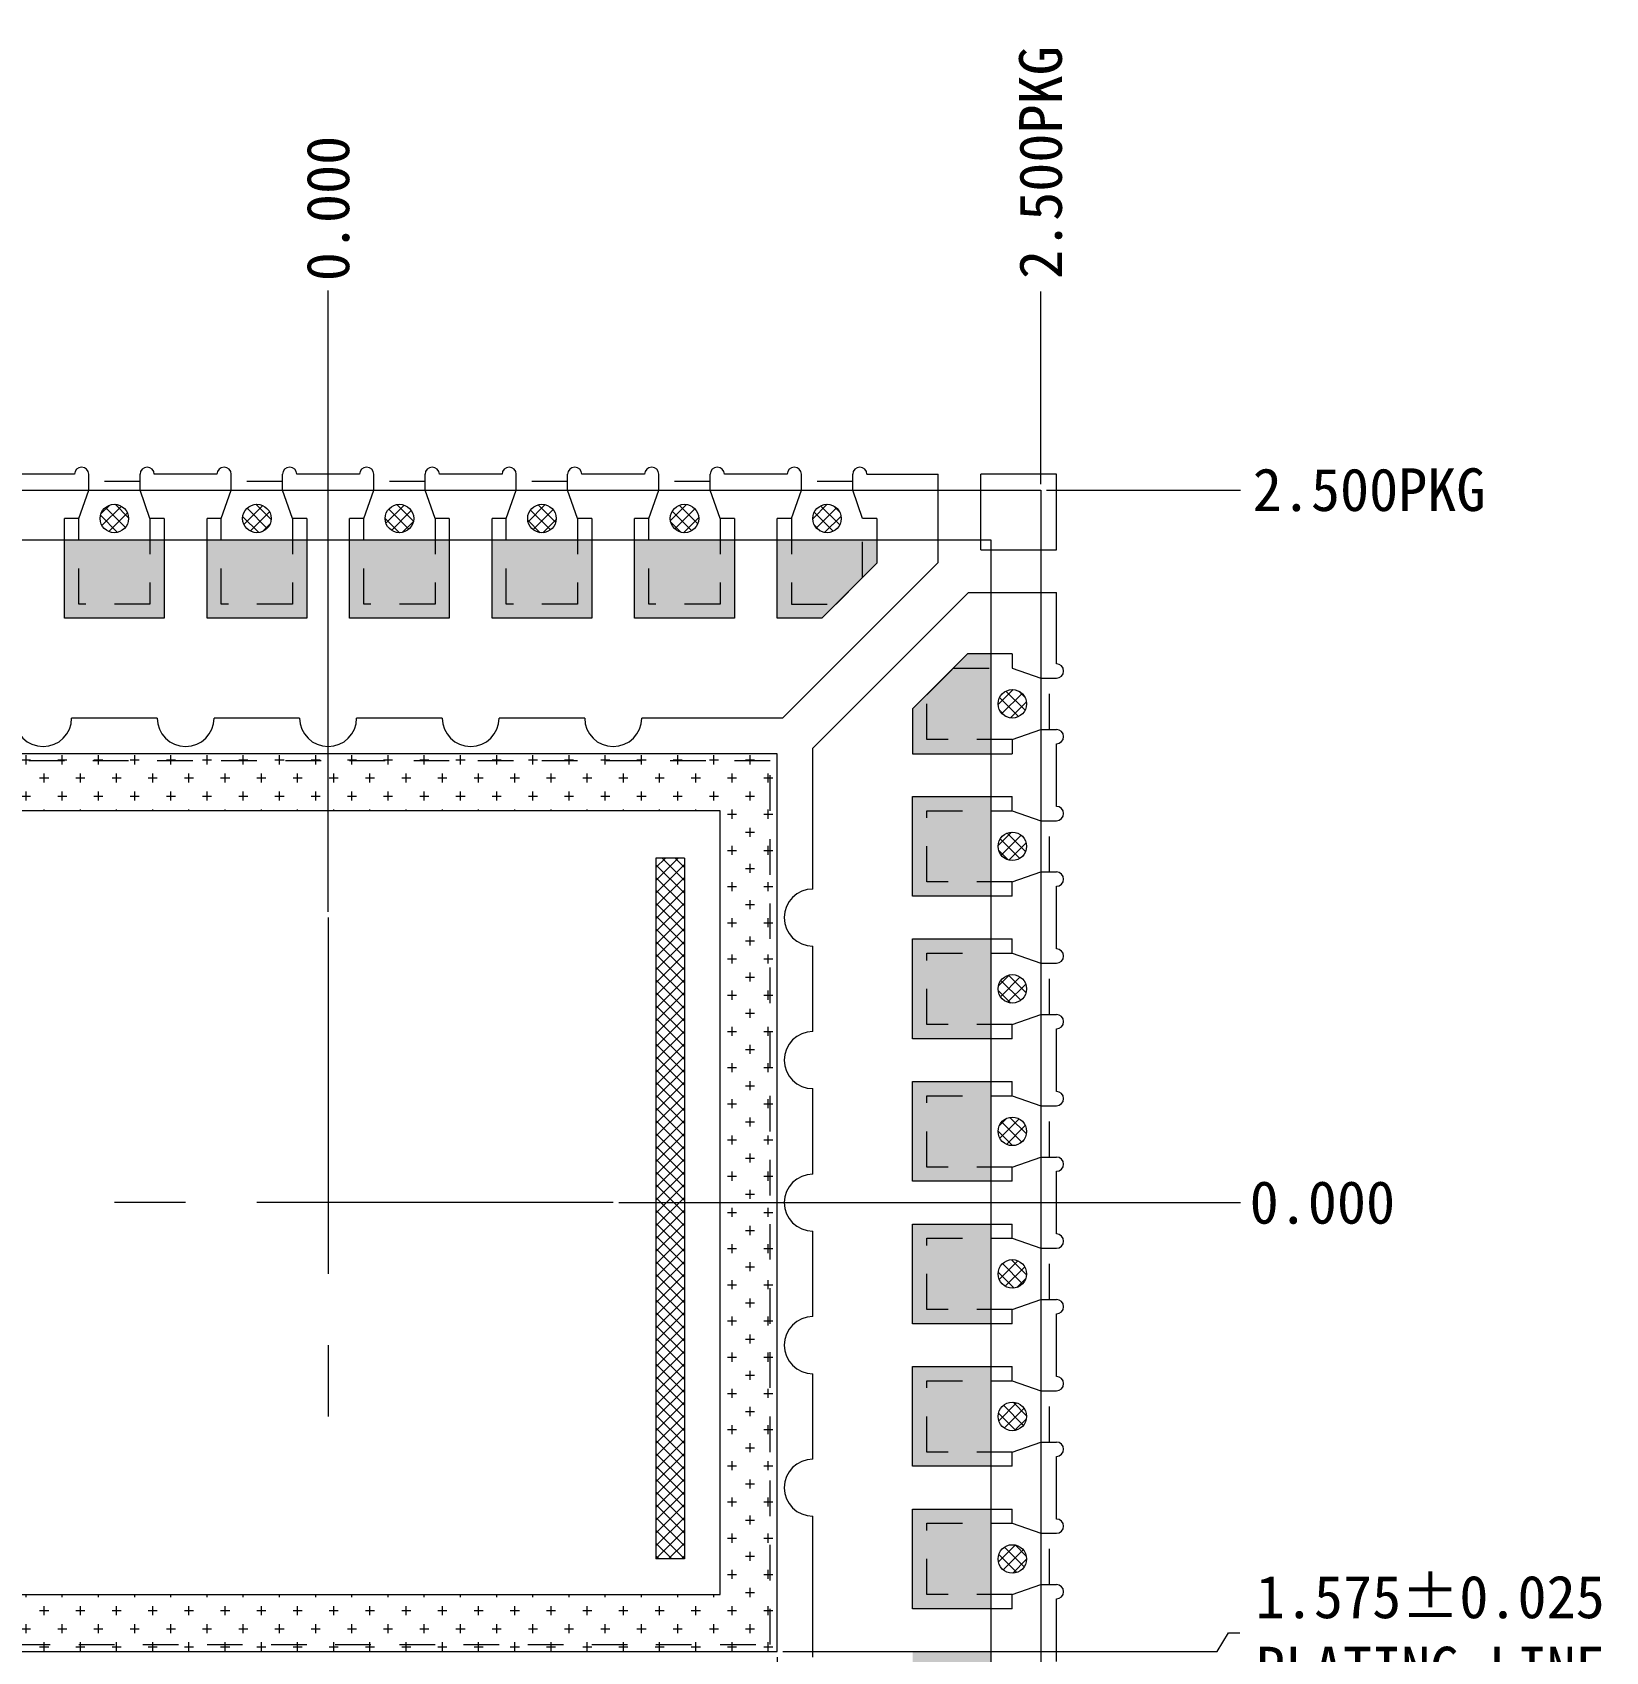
# Model space of a CAD drawing. Header units: millimetres. Extents: x 5056.1 to 5065, y 1760.1 to 1773.5.
# Drawn here: x 5059.45 to 5064.97, y 1767.86 to 1773.54 of the extents above; entities that cross this region are included whole.
import ezdxf

# ---------------------------------------------------------------- set-up
doc = ezdxf.new("R2010")
doc.units = ezdxf.units.MM
doc.linetypes.add('CENTER', pattern=[2, 1.25, -0.25, 0.25, -0.25])
doc.linetypes.add('HIDDEN', pattern=[0.375, 0.25, -0.125])
for name, color, linetype in [('1D', 4, 'Continuous'), ('EACH', 4, 'Continuous'), ('PKG', 2, 'Continuous'), ('PLATING', 3, 'Continuous'), ('中心线', 1, 'CENTER'), ('老框架', 7, 'Continuous')]:
    doc.layers.add(name, color=color, linetype=linetype)
doc.layers.add('标注线', color=3, linetype='Continuous', lineweight=18)
doc.styles.get("Standard").update_dxf_attribs({"font": 'SimSun.ttf'})
doc.dimstyles.new('ISO-25', dxfattribs={"dimtxt": 0.1, "dimasz": 0.08, "dimexe": 0.015, "dimexo": 0.015, "dimgap": 0.02, "dimtad": 0, "dimzin": 1, "dimdsep": 46, "dimtxsty": 'Standard', "dimcen": 0.1, "dimadec": 0, "dimazin": 0, "dimtfac": 1, "dimtmove": 0, "dimatfit": 3, "dimfxl": 1, "dimarcsym": 0})

# ---------------------------------------------------------------- blocks, each defined once
blk = doc.blocks.new('*D0')
at = {"layer": 'Defpoints', "color": 0, "transparency": 16777216}
for p in [(5060.4887, 1769.4387), (5061.4887, 1769.4387), (5063.6887, 1769.4387)]:
    blk.add_point(p, dxfattribs=at)
at = {"layer": '标注线', "color": 0, "lineweight": 5, "transparency": 16777216}
blk.add_line((5061.5087, 1769.4387), (5063.6887, 1769.4387), dxfattribs=at)
at = {"layer": '标注线', "color": 0, "lineweight": 5, "transparency": 16777216, "insert": (5063.9763, 1769.4387), "char_height": 0.15, "attachment_point": 5}
blk.add_mtext('0.000', dxfattribs=at)
blk = doc.blocks.new('*D1')
at = {"layer": 'Defpoints', "color": 0, "transparency": 16777216}
for p in [(5060.4887, 1772.6387), (5060.4887, 1770.4387), (5060.4887, 1769.4387)]:
    blk.add_point(p, dxfattribs=at)
at = {"layer": '标注线', "color": 0, "lineweight": 5, "transparency": 16777216}
blk.add_line((5060.4887, 1770.4587), (5060.4887, 1772.6387), dxfattribs=at)
at = {"layer": '标注线', "color": 0, "lineweight": 5, "transparency": 16777216, "insert": (5060.4887, 1772.9263), "char_height": 0.15, "attachment_point": 5, "rotation": 90}
blk.add_mtext('0.000', dxfattribs=at)
blk = doc.blocks.new('*D2')
at = {"layer": 'Defpoints', "color": 0, "transparency": 16777216}
for p in [(5062.9887, 1771.9387), (5063.6887, 1771.9387), (5060.4887, 1769.4387)]:
    blk.add_point(p, dxfattribs=at)
at = {"layer": '标注线', "color": 0, "lineweight": 5, "transparency": 16777216}
blk.add_line((5063.0087, 1771.9387), (5063.6887, 1771.9387), dxfattribs=at)
at = {"layer": '标注线', "color": 0, "lineweight": 5, "transparency": 16777216, "insert": (5064.1402, 1771.9387), "char_height": 0.15, "attachment_point": 5}
blk.add_mtext('2.500PKG', dxfattribs=at)
blk = doc.blocks.new('*D3')
at = {"layer": 'Defpoints', "color": 0, "transparency": 16777216}
for p in [(5062.9887, 1772.6356), (5062.9887, 1771.9387), (5060.4887, 1769.4387)]:
    blk.add_point(p, dxfattribs=at)
at = {"layer": '标注线', "color": 0, "lineweight": 5, "transparency": 16777216}
blk.add_line((5062.9887, 1771.9587), (5062.9887, 1772.6356), dxfattribs=at)
at = {"layer": '标注线', "color": 0, "lineweight": 5, "transparency": 16777216, "insert": (5062.9887, 1773.0871), "char_height": 0.15, "attachment_point": 5, "rotation": 90}
blk.add_mtext('2.500PKG', dxfattribs=at)
blk = doc.blocks.new('*D4')
at = {"layer": 'Defpoints', "color": 0, "transparency": 16777216}
for p in [(5057.2887, 1771.9937), (5057.9337, 1771.9937), (5060.4887, 1769.4387)]:
    blk.add_point(p, dxfattribs=at)
at = {"layer": '标注线', "color": 0, "lineweight": 5, "transparency": 16777216}
blk.add_line((5057.9137, 1771.9937), (5057.2887, 1771.9937), dxfattribs=at)
at = {"layer": '标注线', "color": 0, "lineweight": 5, "transparency": 16777216, "insert": (5057.0027, 1771.9937), "char_height": 0.15, "attachment_point": 5}
blk.add_mtext('2.555', dxfattribs=at)
blk = doc.blocks.new('*D5')
at = {"layer": 'Defpoints', "color": 0, "transparency": 16777216}
for p in [(5057.9337, 1772.6387), (5057.9337, 1771.9937), (5060.4887, 1769.4387)]:
    blk.add_point(p, dxfattribs=at)
at = {"layer": '标注线', "color": 0, "lineweight": 5, "transparency": 16777216}
blk.add_line((5057.9337, 1772.0137), (5057.9337, 1772.6387), dxfattribs=at)
at = {"layer": '标注线', "color": 0, "lineweight": 5, "transparency": 16777216, "insert": (5057.9337, 1772.9247), "char_height": 0.15, "attachment_point": 5, "rotation": 90}
blk.add_mtext('2.555', dxfattribs=at)
blk = doc.blocks.new('*D6')
at = {"layer": 'Defpoints', "color": 0, "transparency": 16777216}
for p in [(5060.4887, 1769.4387), (5062.8137, 1767.1137), (5063.6887, 1767.0887)]:
    blk.add_point(p, dxfattribs=at)
at = {"layer": '标注线', "color": 0, "lineweight": 5, "transparency": 16777216}
for p, q in [((5062.8337, 1767.1137), (5063.6087, 1767.1137)), ((5063.6087, 1767.1137), (5063.6487, 1767.0887)), ((5063.6487, 1767.0887), (5063.6887, 1767.0887))]:
    blk.add_line(p, q, dxfattribs=at)
at = {"layer": '标注线', "color": 0, "lineweight": 5, "transparency": 16777216, "insert": (5064.3564, 1767.0887), "char_height": 0.15, "attachment_point": 5}
blk.add_mtext('2.325%%P0.025\\PPLATING LINE', dxfattribs=at)
blk = doc.blocks.new('*D7')
at = {"layer": 'Defpoints', "color": 0, "transparency": 16777216}
for p in [(5060.4887, 1769.4387), (5062.8137, 1767.1137), (5062.8387, 1766.3513)]:
    blk.add_point(p, dxfattribs=at)
at = {"layer": '标注线', "color": 0, "lineweight": 5, "transparency": 16777216}
for p, q in [((5062.8137, 1767.0937), (5062.8137, 1766.4313)), ((5062.8137, 1766.4313), (5062.8387, 1766.3913)), ((5062.8387, 1766.3913), (5062.8387, 1766.3513))]:
    blk.add_line(p, q, dxfattribs=at)
at = {"layer": '标注线', "color": 0, "lineweight": 5, "transparency": 16777216, "insert": (5062.8387, 1765.6836), "char_height": 0.15, "attachment_point": 5, "rotation": 90}
blk.add_mtext('2.325%%P0.025\\PPLATING LINE', dxfattribs=at)
blk = doc.blocks.new('*D12')
at = {"layer": 'Defpoints', "color": 0, "transparency": 16777216}
for p in [(5060.4887, 1769.4387), (5063.687, 1767.9296), (5062.0637, 1767.8637)]:
    blk.add_point(p, dxfattribs=at)
at = {"layer": '标注线', "color": 0, "lineweight": 5, "transparency": 16777216}
for p, q in [((5063.607, 1767.8637), (5063.647, 1767.9296)), ((5063.647, 1767.9296), (5063.687, 1767.9296)), ((5062.0837, 1767.8637), (5063.607, 1767.8637))]:
    blk.add_line(p, q, dxfattribs=at)
at = {"layer": '标注线', "color": 0, "lineweight": 5, "transparency": 16777216, "insert": (5064.3547, 1767.9296), "char_height": 0.15, "attachment_point": 5}
blk.add_mtext('1.575%%P0.025\\PPLATING LINE', dxfattribs=at)
blk = doc.blocks.new('*D13')
at = {"layer": 'Defpoints', "color": 0, "transparency": 16777216}
for p in [(5060.4887, 1769.4387), (5062.0637, 1767.8637), (5061.8845, 1766.4636)]:
    blk.add_point(p, dxfattribs=at)
at = {"layer": '标注线', "color": 0, "lineweight": 5, "transparency": 16777216}
for p, q in [((5062.0637, 1767.8437), (5062.0637, 1766.5436)), ((5062.0637, 1766.5436), (5061.8845, 1766.5036)), ((5061.8845, 1766.5036), (5061.8845, 1766.4636))]:
    blk.add_line(p, q, dxfattribs=at)
at = {"layer": '标注线', "color": 0, "lineweight": 5, "transparency": 16777216, "insert": (5061.8845, 1765.7959), "char_height": 0.15, "attachment_point": 5, "rotation": 90}
blk.add_mtext('1.575%%P0.025\\PPLATING LINE', dxfattribs=at)
blk = doc.blocks.new('*D14')
at = {"layer": 'Defpoints', "color": 0, "transparency": 16777216}
for p in [(5060.4887, 1769.4387), (5057.4062, 1768.0638), (5059.1137, 1768.0637)]:
    blk.add_point(p, dxfattribs=at)
at = {"layer": '标注线', "color": 0, "lineweight": 5, "transparency": 16777216}
for p, q in [((5057.4462, 1768.0638), (5057.4062, 1768.0638)), ((5057.4862, 1768.0637), (5057.4462, 1768.0638)), ((5059.0937, 1768.0637), (5057.4862, 1768.0637))]:
    blk.add_line(p, q, dxfattribs=at)
at = {"layer": '标注线', "color": 0, "lineweight": 5, "transparency": 16777216, "insert": (5056.7385, 1768.0638), "char_height": 0.15, "attachment_point": 5}
blk.add_mtext('1.375%%P0.025\\PPLATING LINE', dxfattribs=at)
blk = doc.blocks.new('*D15')
at = {"layer": 'Defpoints', "color": 0, "transparency": 16777216}
for p in [(5060.4887, 1769.4387), (5059.1137, 1768.0637), (5058.9345, 1766.6636)]:
    blk.add_point(p, dxfattribs=at)
at = {"layer": '标注线', "color": 0, "lineweight": 5, "transparency": 16777216}
for p, q in [((5059.1137, 1768.0437), (5059.1137, 1766.7436)), ((5059.1137, 1766.7436), (5058.9345, 1766.7036)), ((5058.9345, 1766.7036), (5058.9345, 1766.6636))]:
    blk.add_line(p, q, dxfattribs=at)
at = {"layer": '标注线', "color": 0, "lineweight": 5, "transparency": 16777216, "insert": (5058.9345, 1765.9959), "char_height": 0.15, "attachment_point": 5, "rotation": 90}
blk.add_mtext('1.375%%P0.025\\PPLATING LINE', dxfattribs=at)

msp = doc.modelspace()

# ---------------------------------------------------------------- hatches: boundary and pattern name
at = {"layer": 'EACH', "lineweight": 5}
h = msp.add_hatch(dxfattribs=at)
h.set_pattern_fill('ANSI37', color=6, scale=0.01)
h.set_pattern_definition([(45, (346.872307, 1.282107), (-0.0224506403, 0.0224506403), []), (135, (346.872307, 1.282107), (-0.0224506403, -0.0224506403), [])])
h.paths.add_polyline_path([(5058.7887, 1767.0387, 1), (5058.6887, 1767.0387, 1)])
h.paths.add_polyline_path([(5059.1887, 1767.0387, 1), (5059.2887, 1767.0387, 1)])
h.paths.add_polyline_path([(5059.7887, 1767.0387, 1), (5059.6887, 1767.0387, 1)])
h.paths.add_polyline_path([(5060.1887, 1767.0387, 1), (5060.2887, 1767.0387, 1)])
h.paths.add_polyline_path([(5060.7887, 1767.0387, 1), (5060.6887, 1767.0387, 1)])
h.paths.add_polyline_path([(5061.1887, 1767.0387, 1), (5061.2887, 1767.0387, 1)])
h.paths.add_polyline_path([(5061.6887, 1767.0387, 1), (5061.7887, 1767.0387, 1)])
h.paths.add_polyline_path([(5062.1887, 1767.0387, 1), (5062.2887, 1767.0387, 1)])
h.paths.add_polyline_path([(5062.8387, 1767.6887, 1), (5062.9387, 1767.6887, 1)])
h.paths.add_polyline_path([(5062.8387, 1768.1887, 1), (5062.9387, 1768.1887, 1)])
h.paths.add_polyline_path([(5062.9387, 1768.6887, 1), (5062.8387, 1768.6887, 1)])
h.paths.add_polyline_path([(5062.9387, 1769.1887, 1), (5062.8387, 1769.1887, 1)])
h.paths.add_polyline_path([(5062.8387, 1769.6887, 1), (5062.9387, 1769.6887, 1)])
h.paths.add_polyline_path([(5062.9387, 1770.1887, 1), (5062.8387, 1770.1887, 1)])
h.paths.add_polyline_path([(5062.9387, 1770.6887, 1), (5062.8387, 1770.6887, 1)])
h.paths.add_polyline_path([(5062.8387, 1771.1887, 1), (5062.9387, 1771.1887, 1)])
h.paths.add_polyline_path([(5062.2887, 1771.8387, 1), (5062.1887, 1771.8387, 1)])
h.paths.add_polyline_path([(5061.6887, 1771.8387, 1), (5061.7887, 1771.8387, 1)])
h.paths.add_polyline_path([(5061.1887, 1771.8387, 1), (5061.2887, 1771.8387, 1)])
h.paths.add_polyline_path([(5060.6887, 1771.8387, 1), (5060.7887, 1771.8387, 1)])
h.paths.add_polyline_path([(5060.1887, 1771.8387, 1), (5060.2887, 1771.8387, 1)])
h.paths.add_polyline_path([(5059.6887, 1771.8387, 1), (5059.7887, 1771.8387, 1)])
h.paths.add_polyline_path([(5059.1887, 1771.8387, 1), (5059.2887, 1771.8387, 1)])
h.paths.add_polyline_path([(5058.6887, 1771.8387, 1), (5058.7887, 1771.8387, 1)])
h.paths.add_polyline_path([(5058.1387, 1771.1887, 1), (5058.0387, 1771.1887, 1)])
h.paths.add_polyline_path([(5058.1387, 1770.6887, 1), (5058.0387, 1770.6887, 1)])
h.paths.add_polyline_path([(5058.1387, 1770.1887, 1), (5058.0387, 1770.1887, 1)])
h.paths.add_polyline_path([(5058.1387, 1769.6887, 1), (5058.0387, 1769.6887, 1)])
h.paths.add_polyline_path([(5058.1387, 1769.1887, 1), (5058.0387, 1769.1887, 1)])
h.paths.add_polyline_path([(5058.1387, 1768.6887, 1), (5058.0387, 1768.6887, 1)])
h.paths.add_polyline_path([(5058.1387, 1768.1887, 1), (5058.0387, 1768.1887, 1)])
h.paths.add_polyline_path([(5058.1387, 1767.6887, 1), (5058.0387, 1767.6887, 1)])
h = msp.add_hatch(dxfattribs=at)
h.set_pattern_fill('ANSI37', color=6, scale=0.01)
h.set_pattern_definition([(45, (13.886656, 0.38629), (-0.0224506403, 0.0224506403), []), (135, (13.886656, 0.38629), (-0.0224506403, -0.0224506403), [])])
h.paths.add_polyline_path([(5059.2387, 1770.6472), (5059.2387, 1768.1887), (5059.3387, 1768.1887), (5059.3387, 1770.6472)])
h.paths.add_polyline_path([(5061.6387, 1770.6472), (5061.6387, 1768.1887), (5061.7387, 1768.1887), (5061.7387, 1770.6472)])
at = {"layer": 'PLATING', "lineweight": 5}
h = msp.add_hatch(dxfattribs=at)
h.set_pattern_fill('CROSS', color=3, scale=0.01)
h.set_pattern_definition([(0, (347.74338, 13.96275), (0.0635, 0.0635), [0.03175, -0.09525]), (90, (347.759256, 13.946875), (-0.0635, 0.0635), [0.03175, -0.09525])])
h.paths.add_polyline_path([(5058.5637, 1767.1955), (5058.5637, 1767.0887), (5058.9137, 1767.0887), (5058.9137, 1767.3887), (5058.7569, 1767.3887)])
h.paths.add_polyline_path([(5059.0637, 1767.3887), (5059.0637, 1767.0887), (5059.4137, 1767.0887), (5059.4137, 1767.3887)])
h.paths.add_polyline_path([(5059.9137, 1767.3887), (5059.5637, 1767.3887), (5059.5637, 1767.0887), (5059.9137, 1767.0887)])
h.paths.add_polyline_path([(5060.0637, 1767.3887), (5060.0637, 1767.0887), (5060.4137, 1767.0887), (5060.4137, 1767.3887)])
h.paths.add_polyline_path([(5060.5637, 1767.3887), (5060.5637, 1767.0887), (5060.9137, 1767.0887), (5060.9137, 1767.3887)])
h.paths.add_polyline_path([(5061.4137, 1767.3887), (5061.0637, 1767.3887), (5061.0637, 1767.0887), (5061.4137, 1767.0887)])
h.paths.add_polyline_path([(5061.5637, 1767.0887), (5061.9137, 1767.0887), (5061.9137, 1767.3887), (5061.5637, 1767.3887)])
h.paths.add_polyline_path([(5062.2205, 1767.3887), (5062.0637, 1767.3887), (5062.0637, 1767.0887), (5062.4137, 1767.0887), (5062.4137, 1767.1955)])
h.paths.add_polyline_path([(5062.8137, 1767.5137), (5062.8137, 1767.8637), (5062.5387, 1767.8637), (5062.5387, 1767.7069), (5062.7319, 1767.5137)])
h.paths.add_polyline_path([(5062.8137, 1768.0137), (5062.8137, 1768.3637), (5062.5387, 1768.3637), (5062.5387, 1768.0137)])
h.paths.add_polyline_path([(5062.8137, 1768.5137), (5062.8137, 1768.8637), (5062.5387, 1768.8637), (5062.5387, 1768.5137)])
h.paths.add_polyline_path([(5062.8137, 1769.0137), (5062.8137, 1769.3637), (5062.5387, 1769.3637), (5062.5387, 1769.0137)])
h.paths.add_polyline_path([(5062.8137, 1769.5137), (5062.8137, 1769.8637), (5062.5387, 1769.8637), (5062.5387, 1769.5137)])
h.paths.add_polyline_path([(5062.8137, 1770.0137), (5062.8137, 1770.3637), (5062.5387, 1770.3637), (5062.5387, 1770.0137)])
h.paths.add_polyline_path([(5062.8137, 1770.5137), (5062.8137, 1770.8637), (5062.5387, 1770.8637), (5062.5387, 1770.5137)])
h.paths.add_polyline_path([(5062.8137, 1771.0137), (5062.8137, 1771.3637), (5062.7319, 1771.3637), (5062.5387, 1771.1705), (5062.5387, 1771.0137)])
h.paths.add_polyline_path([(5062.4137, 1771.7637), (5062.0637, 1771.7637), (5062.0637, 1771.4887), (5062.2205, 1771.4887), (5062.4137, 1771.6819)])
h.paths.add_polyline_path([(5061.9137, 1771.7637), (5061.5637, 1771.7637), (5061.5637, 1771.4887), (5061.9137, 1771.4887)])
h.paths.add_polyline_path([(5061.4137, 1771.7637), (5061.0637, 1771.7637), (5061.0637, 1771.4887), (5061.4137, 1771.4887)])
h.paths.add_polyline_path([(5060.9137, 1771.7637), (5060.5637, 1771.7637), (5060.5637, 1771.4887), (5060.9137, 1771.4887)])
h.paths.add_polyline_path([(5060.4137, 1771.7637), (5060.0637, 1771.7637), (5060.0637, 1771.4887), (5060.4137, 1771.4887)])
h.paths.add_polyline_path([(5059.9137, 1771.7637), (5059.5637, 1771.7637), (5059.5637, 1771.4887), (5059.9137, 1771.4887)])
h.paths.add_polyline_path([(5059.4137, 1771.7637), (5059.0637, 1771.7637), (5059.0637, 1771.4887), (5059.4137, 1771.4887)])
h.paths.add_polyline_path([(5058.9137, 1771.7637), (5058.5637, 1771.7637), (5058.5637, 1771.6819), (5058.7569, 1771.4887), (5058.9137, 1771.4887)])
h.paths.add_polyline_path([(5058.1637, 1771.3637), (5058.1637, 1771.0137), (5058.4387, 1771.0137), (5058.4387, 1771.1705), (5058.2455, 1771.3637)])
h.paths.add_polyline_path([(5058.1637, 1770.8637), (5058.1637, 1770.5137), (5058.4387, 1770.5137), (5058.4387, 1770.8637)])
h.paths.add_polyline_path([(5058.1637, 1770.3637), (5058.1637, 1770.0137), (5058.4387, 1770.0137), (5058.4387, 1770.3637)])
h.paths.add_polyline_path([(5058.1637, 1769.8637), (5058.1637, 1769.5137), (5058.4387, 1769.5137), (5058.4387, 1769.8637)])
h.paths.add_polyline_path([(5058.1637, 1769.3637), (5058.1637, 1769.0137), (5058.4387, 1769.0137), (5058.4387, 1769.3637)])
h.paths.add_polyline_path([(5058.1637, 1768.8637), (5058.1637, 1768.5137), (5058.4387, 1768.5137), (5058.4387, 1768.8637)])
h.paths.add_polyline_path([(5058.1637, 1768.3637), (5058.1637, 1768.0137), (5058.4387, 1768.0137), (5058.4387, 1768.3637)])
h.paths.add_polyline_path([(5058.1637, 1767.8637), (5058.1637, 1767.5137), (5058.2455, 1767.5137), (5058.4387, 1767.7069), (5058.4387, 1767.8637)])
at = {"layer": '老框架', "lineweight": 0}
h = msp.add_hatch(dxfattribs=at)
h.set_pattern_fill('CROSS', color=3, scale=0.01)
h.set_pattern_definition([(0, (4932.667025, 1760.832004), (0.0635, 0.0635), [0.03175, -0.09525]), (90, (4932.6829, 1760.81613), (-0.0635, 0.0635), [0.03175, -0.09525])])
h.paths.add_polyline_path([(5058.9137, 1771.0137), (5058.9137, 1767.8637), (5062.0637, 1767.8637), (5062.0637, 1771.0137)])
h.paths.add_polyline_path([(5059.1137, 1770.8137), (5059.1137, 1768.0637), (5061.8637, 1768.0637), (5061.8637, 1770.8137)], flags=16)

# ---------------------------------------------------------------- linework, layer by layer
at = {"lineweight": 5}
for p, q in [((5059.6487, 1771.9387, -0.0291), (5059.6487, 1771.9937, -0.0291)), ((5059.8287, 1771.9387, -0.0291), (5059.8287, 1771.9937, -0.0291)), ((5060.1487, 1771.9387, -0.0291), (5060.1487, 1771.9937, -0.0291)), ((5060.3287, 1771.9387, -0.0291), (5060.3287, 1771.9937, -0.0291)), ((5060.6487, 1771.9387, -0.0291), (5060.6487, 1771.9937, -0.0291)), ((5060.8287, 1771.9387, -0.0291), (5060.8287, 1771.9937, -0.0291)), ((5061.1487, 1771.9387, -0.0291), (5061.1487, 1771.9937, -0.0291)), ((5061.3287, 1771.9387, -0.0291), (5061.3287, 1771.9937, -0.0291)), ((5061.6487, 1771.9387, -0.0291), (5061.6487, 1771.9937, -0.0291)), ((5061.8287, 1771.9387, -0.0291), (5061.8287, 1771.9937, -0.0291)), ((5062.1487, 1771.9387, -0.0291), (5062.1487, 1771.9937, -0.0291)), ((5062.3287, 1771.9387, -0.0291), (5062.3287, 1771.9937, -0.0291)), ((5062.6287, 1771.6847, -0.0291), (5062.6287, 1771.9937, -0.0291)), ((5062.7787, 1771.7287, -0.0291), (5062.7787, 1771.9937, -0.0291)), ((5062.7787, 1771.7287, -0.0291), (5063.0437, 1771.7287, -0.0291)), ((5062.0826, 1771.1387, -0.0291), (5062.6287, 1771.6847, -0.0291)), ((5062.2205, 1771.4887, -0.0291), (5062.4137, 1771.6819, -0.0291)), ((5062.1887, 1771.0326, -0.0291), (5062.7347, 1771.5787, -0.0291)), ((5062.7347, 1771.5787, -0.0291), (5063.0437, 1771.5787, -0.0291)), ((5062.5387, 1771.1705, -0.0291), (5062.7319, 1771.3637, -0.0291)), ((5062.9887, 1771.2787, -0.0291), (5063.0437, 1771.2787, -0.0291)), ((5062.9887, 1771.0987, -0.0291), (5063.0437, 1771.0987, -0.0291)), ((5062.9887, 1770.7787, -0.0291), (5063.0437, 1770.7787, -0.0291)), ((5062.9887, 1770.5987, -0.0291), (5063.0437, 1770.5987, -0.0291)), ((5062.9887, 1770.2787, -0.0291), (5063.0437, 1770.2787, -0.0291)), ((5062.9887, 1770.0987, -0.0291), (5063.0437, 1770.0987, -0.0291)), ((5062.9887, 1769.7787, -0.0291), (5063.0437, 1769.7787, -0.0291)), ((5062.9887, 1769.5987, -0.0291), (5063.0437, 1769.5987, -0.0291)), ((5062.9887, 1769.2787, -0.0291), (5063.0437, 1769.2787, -0.0291)), ((5062.9887, 1769.0987, -0.0291), (5063.0437, 1769.0987, -0.0291)), ((5062.9887, 1768.7787, -0.0291), (5063.0437, 1768.7787, -0.0291)), ((5062.9887, 1768.5987, -0.0291), (5063.0437, 1768.5987, -0.0291)), ((5062.9887, 1768.2787, -0.0291), (5063.0437, 1768.2787, -0.0291)), ((5062.9887, 1768.0987, -0.0291), (5063.0437, 1768.0987, -0.0291))]:
    msp.add_line(p, q, dxfattribs=at)
at = {"color": 0, "lineweight": 5}
for p, q in [((5059.6137, 1771.8387, -0.0291), (5059.6487, 1771.9387, -0.0291)), ((5059.8637, 1771.8387, -0.0291), (5059.8287, 1771.9387, -0.0291)), ((5060.1137, 1771.8387, -0.0291), (5060.1487, 1771.9387, -0.0291)), ((5060.3637, 1771.8387, -0.0291), (5060.3287, 1771.9387, -0.0291)), ((5060.6137, 1771.8387, -0.0291), (5060.6487, 1771.9387, -0.0291)), ((5060.8637, 1771.8387, -0.0291), (5060.8287, 1771.9387, -0.0291)), ((5061.1137, 1771.8387, -0.0291), (5061.1487, 1771.9387, -0.0291)), ((5061.3637, 1771.8387, -0.0291), (5061.3287, 1771.9387, -0.0291)), ((5061.6137, 1771.8387, -0.0291), (5061.6487, 1771.9387, -0.0291)), ((5061.8637, 1771.8387, -0.0291), (5061.8287, 1771.9387, -0.0291)), ((5062.1137, 1771.8387, -0.0291), (5062.1487, 1771.9387, -0.0291)), ((5062.3637, 1771.8387, -0.0291), (5062.3287, 1771.9387, -0.0291)), ((5059.5637, 1771.4887, -0.0291), (5059.5637, 1771.8387, -0.0291)), ((5059.9137, 1771.8387, -0.0291), (5059.9137, 1771.4887, -0.0291)), ((5060.0637, 1771.4887, -0.0291), (5060.0637, 1771.8387, -0.0291)), ((5060.4137, 1771.8387, -0.0291), (5060.4137, 1771.4887, -0.0291)), ((5060.5637, 1771.4887, -0.0291), (5060.5637, 1771.8387, -0.0291)), ((5060.9137, 1771.8387, -0.0291), (5060.9137, 1771.4887, -0.0291)), ((5061.0637, 1771.4887, -0.0291), (5061.0637, 1771.8387, -0.0291)), ((5061.4137, 1771.8387, -0.0291), (5061.4137, 1771.4887, -0.0291)), ((5061.5637, 1771.4887, -0.0291), (5061.5637, 1771.8387, -0.0291)), ((5061.9137, 1771.8387, -0.0291), (5061.9137, 1771.4887, -0.0291)), ((5062.0637, 1771.4887, -0.0291), (5062.0637, 1771.8387, -0.0291)), ((5062.4137, 1771.8387, -0.0291), (5062.4137, 1771.6819, -0.0291)), ((5059.9137, 1771.4887, -0.0291), (5059.5637, 1771.4887, -0.0291)), ((5060.4137, 1771.4887, -0.0291), (5060.0637, 1771.4887, -0.0291)), ((5060.9137, 1771.4887, -0.0291), (5060.5637, 1771.4887, -0.0291)), ((5061.4137, 1771.4887, -0.0291), (5061.0637, 1771.4887, -0.0291)), ((5061.9137, 1771.4887, -0.0291), (5061.5637, 1771.4887, -0.0291)), ((5062.2205, 1771.4887, -0.0291), (5062.0637, 1771.4887, -0.0291)), ((5062.8887, 1771.3637, -0.0291), (5062.7319, 1771.3637, -0.0291)), ((5062.8887, 1771.3137, -0.0291), (5062.9887, 1771.2787, -0.0291)), ((5062.5387, 1771.1705, -0.0291), (5062.5387, 1771.0137, -0.0291)), ((5062.8887, 1771.0637, -0.0291), (5062.9887, 1771.0987, -0.0291)), ((5062.5387, 1771.0137, -0.0291), (5062.8887, 1771.0137, -0.0291)), ((5062.5387, 1770.8637, -0.0291), (5062.8887, 1770.8637, -0.0291)), ((5062.5387, 1770.5137, -0.0291), (5062.5387, 1770.8637, -0.0291)), ((5062.8887, 1770.8137, -0.0291), (5062.9887, 1770.7787, -0.0291)), ((5062.8887, 1770.5637, -0.0291), (5062.9887, 1770.5987, -0.0291)), ((5062.8887, 1770.5137, -0.0291), (5062.5387, 1770.5137, -0.0291)), ((5062.5387, 1770.3637, -0.0291), (5062.8887, 1770.3637, -0.0291)), ((5062.5387, 1770.0137, -0.0291), (5062.5387, 1770.3637, -0.0291)), ((5062.8887, 1770.3137, -0.0291), (5062.9887, 1770.2787, -0.0291)), ((5062.8887, 1770.0637, -0.0291), (5062.9887, 1770.0987, -0.0291)), ((5062.8887, 1770.0137, -0.0291), (5062.5387, 1770.0137, -0.0291)), ((5062.5387, 1769.8637, -0.0291), (5062.8887, 1769.8637, -0.0291)), ((5062.5387, 1769.5137, -0.0291), (5062.5387, 1769.8637, -0.0291)), ((5062.8887, 1769.8137, -0.0291), (5062.9887, 1769.7787, -0.0291)), ((5062.8887, 1769.5637, -0.0291), (5062.9887, 1769.5987, -0.0291)), ((5062.8887, 1769.5137, -0.0291), (5062.5387, 1769.5137, -0.0291)), ((5062.5387, 1769.3637, -0.0291), (5062.8887, 1769.3637, -0.0291)), ((5062.5387, 1769.0137, -0.0291), (5062.5387, 1769.3637, -0.0291)), ((5062.8887, 1769.3137, -0.0291), (5062.9887, 1769.2787, -0.0291)), ((5062.8887, 1769.0637, -0.0291), (5062.9887, 1769.0987, -0.0291)), ((5062.8887, 1769.0137, -0.0291), (5062.5387, 1769.0137, -0.0291)), ((5062.5387, 1768.8637, -0.0291), (5062.8887, 1768.8637, -0.0291)), ((5062.5387, 1768.5137, -0.0291), (5062.5387, 1768.8637, -0.0291)), ((5062.8887, 1768.8137, -0.0291), (5062.9887, 1768.7787, -0.0291)), ((5062.8887, 1768.5637, -0.0291), (5062.9887, 1768.5987, -0.0291)), ((5062.8887, 1768.5137, -0.0291), (5062.5387, 1768.5137, -0.0291)), ((5062.5387, 1768.3637, -0.0291), (5062.8887, 1768.3637, -0.0291)), ((5062.5387, 1768.0137, -0.0291), (5062.5387, 1768.3637, -0.0291)), ((5062.8887, 1768.3137, -0.0291), (5062.9887, 1768.2787, -0.0291)), ((5062.8887, 1768.0637, -0.0291), (5062.9887, 1768.0987, -0.0291)), ((5062.8887, 1768.0137, -0.0291), (5062.5387, 1768.0137, -0.0291))]:
    msp.add_line(p, q, dxfattribs=at)
at = {"color": 0, "lineweight": 5, "elevation": -0.0291}
for points in [[(5059.5987, 1771.9937), (5059.3787, 1771.9937)], [(5060.0987, 1771.9937), (5059.8787, 1771.9937)], [(5060.5987, 1771.9937), (5060.3787, 1771.9937)], [(5061.0987, 1771.9937), (5060.8787, 1771.9937)], [(5061.5987, 1771.9937), (5061.3787, 1771.9937)], [(5062.0987, 1771.9937), (5061.8787, 1771.9937)], [(5062.3787, 1771.9937), (5062.6287, 1771.9937)], [(5063.0437, 1771.7287), (5063.0437, 1771.9937), (5062.7787, 1771.9937)], [(5059.6137, 1771.8387), (5059.5637, 1771.8387)], [(5059.9137, 1771.8387), (5059.8637, 1771.8387)], [(5060.1137, 1771.8387), (5060.0637, 1771.8387)], [(5060.4137, 1771.8387), (5060.3637, 1771.8387)], [(5060.6137, 1771.8387), (5060.5637, 1771.8387)], [(5060.9137, 1771.8387), (5060.8637, 1771.8387)], [(5061.1137, 1771.8387), (5061.0637, 1771.8387)], [(5061.4137, 1771.8387), (5061.3637, 1771.8387)], [(5061.6137, 1771.8387), (5061.5637, 1771.8387)], [(5061.9137, 1771.8387), (5061.8637, 1771.8387)], [(5062.1137, 1771.8387), (5062.0637, 1771.8387)], [(5062.4137, 1771.8387), (5062.3637, 1771.8387)], [(5063.0437, 1771.3287), (5063.0437, 1771.5787)], [(5062.8887, 1771.3637), (5062.8887, 1771.3137)], [(5059.8887, 1771.1387), (5059.5887, 1771.1387)], [(5060.3887, 1771.1387), (5060.0887, 1771.1387)], [(5060.8887, 1771.1387), (5060.5887, 1771.1387)], [(5061.3887, 1771.1387), (5061.0887, 1771.1387)], [(5062.0826, 1771.1387), (5061.5887, 1771.1387)], [(5062.8887, 1771.0637), (5062.8887, 1771.0137)], [(5063.0437, 1770.8287), (5063.0437, 1771.0487)], [(5062.1887, 1770.5387), (5062.1887, 1771.0326)], [(5062.8887, 1770.8137), (5062.8887, 1770.8637)], [(5062.8887, 1770.5137), (5062.8887, 1770.5637)], [(5063.0437, 1770.3287), (5063.0437, 1770.5487)], [(5062.1887, 1770.0387), (5062.1887, 1770.3387)], [(5062.8887, 1770.3137), (5062.8887, 1770.3637)], [(5062.8887, 1770.0137), (5062.8887, 1770.0637)], [(5063.0437, 1769.8287), (5063.0437, 1770.0487)], [(5062.8887, 1769.8137), (5062.8887, 1769.8637)], [(5062.1887, 1769.5387), (5062.1887, 1769.8387)], [(5062.8887, 1769.5137), (5062.8887, 1769.5637)], [(5063.0437, 1769.3287), (5063.0437, 1769.5487)], [(5062.8887, 1769.3137), (5062.8887, 1769.3637)], [(5062.1887, 1769.0387), (5062.1887, 1769.3387)], [(5062.8887, 1769.0137), (5062.8887, 1769.0637)], [(5063.0437, 1768.8287), (5063.0437, 1769.0487)], [(5062.1887, 1768.5387), (5062.1887, 1768.8387)], [(5062.8887, 1768.8137), (5062.8887, 1768.8637)], [(5062.8887, 1768.5137), (5062.8887, 1768.5637)], [(5063.0437, 1768.3287), (5063.0437, 1768.5487)], [(5062.1887, 1767.8447), (5062.1887, 1768.3387)], [(5062.8887, 1768.3137), (5062.8887, 1768.3637)], [(5062.8887, 1768.0137), (5062.8887, 1768.0637)], [(5063.0437, 1767.8287), (5063.0437, 1768.0487)]]:
    msp.add_lwpolyline(points, dxfattribs=at)
at = {"lineweight": 5}
for centre in [(5059.7387, 1771.8387, -0.0291), (5060.2387, 1771.8387, -0.0291), (5060.7387, 1771.8387, -0.0291), (5061.2387, 1771.8387, -0.0291), (5061.7387, 1771.8387, -0.0291), (5062.2387, 1771.8387, -0.0291), (5062.8887, 1771.1887, -0.0291), (5062.8887, 1770.6887, -0.0291), (5062.8887, 1770.1887, -0.0291), (5062.8887, 1769.6887, -0.0291), (5062.8887, 1769.1887, -0.0291), (5062.8887, 1768.6887, -0.0291), (5062.8887, 1768.1887, -0.0291)]:
    msp.add_circle(centre, 0.05, dxfattribs=at)
for centre, radius, start, end in [((5059.6237, 1771.9937, -0.0291), 0.025, 0, 180), ((5059.8537, 1771.9937, -0.0291), 0.025, 0, 180), ((5060.1237, 1771.9937, -0.0291), 0.025, 0, 180), ((5060.3537, 1771.9937, -0.0291), 0.025, 0, 180), ((5060.6237, 1771.9937, -0.0291), 0.025, 0, 180), ((5060.8537, 1771.9937, -0.0291), 0.025, 0, 180), ((5061.1237, 1771.9937, -0.0291), 0.025, 0, 180), ((5061.3537, 1771.9937, -0.0291), 0.025, 0, 180), ((5061.6237, 1771.9937, -0.0291), 0.025, 0, 180), ((5061.8537, 1771.9937, -0.0291), 0.025, 0, 180), ((5062.1237, 1771.9937, -0.0291), 0.025, 0, 180), ((5062.3537, 1771.9937, -0.0291), 0.025, 0, 180), ((5063.0437, 1771.3037, -0.0291), 0.025, 270, 90), ((5059.4887, 1771.1387, -0.0291), 0.1, 180, 0), ((5059.9887, 1771.1387, -0.0291), 0.1, 180, 0), ((5060.4887, 1771.1387, -0.0291), 0.1, 180, 0), ((5060.9887, 1771.1387, -0.0291), 0.1, 180, 0), ((5061.4887, 1771.1387, -0.0291), 0.1, 180, 0), ((5063.0437, 1771.0737, -0.0291), 0.025, 270, 90), ((5063.0437, 1770.8037, -0.0291), 0.025, 270, 90), ((5063.0437, 1770.5737, -0.0291), 0.025, 270, 90), ((5062.1887, 1770.4387, -0.0291), 0.1, 90, 270), ((5063.0437, 1770.3037, -0.0291), 0.025, 270, 90), ((5063.0437, 1770.0737, -0.0291), 0.025, 270, 90), ((5062.1887, 1769.9387, -0.0291), 0.1, 90, 270), ((5063.0437, 1769.8037, -0.0291), 0.025, 270, 90), ((5063.0437, 1769.5737, -0.0291), 0.025, 270, 90), ((5062.1887, 1769.4387, -0.0291), 0.1, 90, 270), ((5063.0437, 1769.3037, -0.0291), 0.025, 270, 90), ((5063.0437, 1769.0737, -0.0291), 0.025, 270, 90), ((5062.1887, 1768.9387, -0.0291), 0.1, 90, 270), ((5063.0437, 1768.8037, -0.0291), 0.025, 270, 90), ((5063.0437, 1768.5737, -0.0291), 0.025, 270, 90), ((5062.1887, 1768.4387, -0.0291), 0.1, 90, 270), ((5063.0437, 1768.3037, -0.0291), 0.025, 270, 90), ((5063.0437, 1768.0737, -0.0291), 0.025, 270, 90)]:
    msp.add_arc(centre, radius, start, end, dxfattribs=at)
at = {"layer": '1D', "color": 4, "linetype": 'HIDDEN', "lineweight": 5, "ltscale": 0.5}
for p, q in [((5059.6137, 1771.5387, -0.0291), (5059.6137, 1771.8387, -0.0291)), ((5059.8637, 1771.8387, -0.0291), (5059.8637, 1771.5387, -0.0291)), ((5060.1137, 1771.5387, -0.0291), (5060.1137, 1771.8387, -0.0291)), ((5060.3637, 1771.8387, -0.0291), (5060.3637, 1771.5387, -0.0291)), ((5060.6137, 1771.5387, -0.0291), (5060.6137, 1771.8387, -0.0291)), ((5060.8637, 1771.8387, -0.0291), (5060.8637, 1771.5387, -0.0291)), ((5061.1137, 1771.5387, -0.0291), (5061.1137, 1771.8387, -0.0291)), ((5061.3637, 1771.8387, -0.0291), (5061.3637, 1771.5387, -0.0291)), ((5061.6137, 1771.5387, -0.0291), (5061.6137, 1771.8387, -0.0291)), ((5061.8637, 1771.8387, -0.0291), (5061.8637, 1771.5387, -0.0291)), ((5062.1137, 1771.8387, -0.0291), (5062.1137, 1771.5387, -0.0291)), ((5062.3637, 1771.6319, -0.0291), (5062.3637, 1771.8387, -0.0291)), ((5062.2705, 1771.5387, -0.0291), (5062.3637, 1771.6319, -0.0291)), ((5059.8637, 1771.5387, -0.0291), (5059.6137, 1771.5387, -0.0291)), ((5060.3637, 1771.5387, -0.0291), (5060.1137, 1771.5387, -0.0291)), ((5060.8637, 1771.5387, -0.0291), (5060.6137, 1771.5387, -0.0291)), ((5061.3637, 1771.5387, -0.0291), (5061.1137, 1771.5387, -0.0291)), ((5061.8637, 1771.5387, -0.0291), (5061.6137, 1771.5387, -0.0291)), ((5062.1137, 1771.5387, -0.0291), (5062.2705, 1771.5387, -0.0291)), ((5062.5887, 1771.2205, -0.0291), (5062.6819, 1771.3137, -0.0291)), ((5062.6819, 1771.3137, -0.0291), (5062.8887, 1771.3137, -0.0291)), ((5062.5887, 1771.0637, -0.0291), (5062.5887, 1771.2205, -0.0291)), ((5062.8887, 1771.0637, -0.0291), (5062.5887, 1771.0637, -0.0291)), ((5062.0387, 1770.9887, -0.0291), (5059.2387, 1770.9887, -0.0291)), ((5062.0387, 1767.8887, -0.0291), (5062.0387, 1770.9887, -0.0291)), ((5062.5887, 1770.8137, -0.0291), (5062.8887, 1770.8137, -0.0291)), ((5062.5887, 1770.5637, -0.0291), (5062.5887, 1770.8137, -0.0291)), ((5062.8887, 1770.5637, -0.0291), (5062.5887, 1770.5637, -0.0291)), ((5062.5887, 1770.3137, -0.0291), (5062.8887, 1770.3137, -0.0291)), ((5062.5887, 1770.0637, -0.0291), (5062.5887, 1770.3137, -0.0291)), ((5062.8887, 1770.0637, -0.0291), (5062.5887, 1770.0637, -0.0291)), ((5062.5887, 1769.8137, -0.0291), (5062.8887, 1769.8137, -0.0291)), ((5062.5887, 1769.5637, -0.0291), (5062.5887, 1769.8137, -0.0291)), ((5062.8887, 1769.5637, -0.0291), (5062.5887, 1769.5637, -0.0291)), ((5062.5887, 1769.3137, -0.0291), (5062.8887, 1769.3137, -0.0291)), ((5062.5887, 1769.0637, -0.0291), (5062.5887, 1769.3137, -0.0291)), ((5062.8887, 1769.0637, -0.0291), (5062.5887, 1769.0637, -0.0291)), ((5062.5887, 1768.8137, -0.0291), (5062.8887, 1768.8137, -0.0291)), ((5062.5887, 1768.5637, -0.0291), (5062.5887, 1768.8137, -0.0291)), ((5062.8887, 1768.5637, -0.0291), (5062.5887, 1768.5637, -0.0291)), ((5062.5887, 1768.3137, -0.0291), (5062.8887, 1768.3137, -0.0291)), ((5062.5887, 1768.0637, -0.0291), (5062.5887, 1768.3137, -0.0291)), ((5062.8887, 1768.0637, -0.0291), (5062.5887, 1768.0637, -0.0291)), ((5058.9387, 1767.8887, -0.0291), (5062.0387, 1767.8887, -0.0291))]:
    msp.add_line(p, q, dxfattribs=at)
at = {"layer": '1D', "color": 4, "linetype": 'HIDDEN', "lineweight": 5, "ltscale": 0.5, "elevation": -0.0291}
for points in [[(5059.8287, 1771.9687), (5059.6487, 1771.9687)], [(5060.3287, 1771.9687), (5060.1487, 1771.9687)], [(5060.8287, 1771.9687), (5060.6487, 1771.9687)], [(5061.3287, 1771.9687), (5061.1487, 1771.9687)], [(5061.8287, 1771.9687), (5061.6487, 1771.9687)], [(5062.3287, 1771.9687), (5062.1487, 1771.9687)], [(5063.0187, 1771.0987), (5063.0187, 1771.2787)], [(5063.0187, 1770.5987), (5063.0187, 1770.7787)], [(5063.0187, 1770.0987), (5063.0187, 1770.2787)], [(5063.0187, 1769.5987), (5063.0187, 1769.7787)], [(5063.0187, 1769.0987), (5063.0187, 1769.2787)], [(5063.0187, 1768.5987), (5063.0187, 1768.7787)], [(5063.0187, 1768.0987), (5063.0187, 1768.2787)]]:
    msp.add_lwpolyline(points, dxfattribs=at)
at = {"layer": 'EACH', "color": 6, "lineweight": 5}
for p, q in [((5061.6387, 1770.6472, -0.0291), (5061.6387, 1768.1887, -0.0291)), ((5061.7387, 1770.6472, -0.0291), (5061.6387, 1770.6472, -0.0291)), ((5061.7387, 1770.6472, -0.0291), (5061.7387, 1768.1887, -0.0291)), ((5061.7387, 1768.1887, -0.0291), (5061.6387, 1768.1887, -0.0291))]:
    msp.add_line(p, q, dxfattribs=at)
at = {"layer": 'PKG', "linetype": 'Continuous', "lineweight": 5, "elevation": -0.0291}
msp.add_lwpolyline([(5057.9887, 1771.9387), (5062.9887, 1771.9387), (5062.9887, 1766.9387), (5057.9887, 1766.9387)], close=True, dxfattribs=at)
at = {"layer": 'PLATING', "linetype": 'Continuous', "lineweight": 5, "elevation": -0.0291}
msp.add_lwpolyline([(5058.1637, 1771.7637), (5062.8137, 1771.7637), (5062.8137, 1767.1137), (5058.1637, 1767.1137)], close=True, dxfattribs=at)
at = {"layer": 'PLATING', "color": 3, "lineweight": 0, "elevation": -0.0291}
for points in [[(5058.9137, 1767.8637), (5062.0637, 1767.8637), (5062.0637, 1771.0137), (5058.9137, 1771.0137)], [(5059.1137, 1768.0637), (5061.8637, 1768.0637), (5061.8637, 1770.8137), (5059.1137, 1770.8137)]]:
    msp.add_lwpolyline(points, close=True, dxfattribs=at)
at = {"layer": '中心线', "linetype": 'CENTER', "lineweight": 5}
for p, q in [((5060.4887, 1770.4387, -0.0291), (5060.4887, 1768.4387, -0.0291)), ((5061.4887, 1769.4387, -0.0291), (5059.4887, 1769.4387, -0.0291))]:
    msp.add_line(p, q, dxfattribs=at)

# ---------------------------------------------------------------- dimensions: what is measured, and where the dimension line sits
at = {"layer": '标注线', "lineweight": 5}
for feature_location, offset, dtype, text, override, picture, middle in [((5062.9887, 1771.9387, -0.0291), (0, 0.697), 1, '<>PKG', {"dimtxt": 0.15, "dimasz": 0.02, "dimexo": 0.02, "dimgap": 0.03, "dimdec": 3, "dimzin": 0, "dimlwe": 5}, '*D3', (5062.9887, 1773.0871, -0.0291)), ((5062.9887, 1771.9387, -0.0291), (0.7, 0), 0, '<>PKG', {"dimtxt": 0.15, "dimasz": 0.1, "dimexo": 0.02, "dimgap": 0.03, "dimdec": 3, "dimzin": 0, "dimlwe": 5}, '*D2', (5064.1402, 1771.9387, -0.0291)), ((5059.1137, 1768.0637, -0.0291), (-1.7074, 0.0001), 0, '<>%%P0.025\\PPLATING LINE', {"dimtxt": 0.15, "dimasz": 0.02, "dimexo": 0.02, "dimgap": 0.03, "dimdec": 3, "dimzin": 0, "dimlwe": 5}, '*D14', (5056.7385, 1768.0638, -0.0291)), ((5059.1137, 1768.0637, -0.0291), (-0.1792, -1.4001), 1, '<>%%P0.025\\PPLATING LINE', {"dimtxt": 0.15, "dimasz": 0.02, "dimexo": 0.02, "dimgap": 0.03, "dimdec": 3, "dimzin": 0, "dimlwe": 5}, '*D15', (5058.9345, 1765.9959, -0.0291)), ((5062.8137, 1767.1137, -0.0291), (0.875, -0.025), 0, '<>%%P0.025\\PPLATING LINE', {"dimtxt": 0.15, "dimasz": 0.02, "dimexo": 0.02, "dimgap": 0.03, "dimdec": 3, "dimzin": 0, "dimlwe": 5}, '*D6', (5064.3564, 1767.0887, -0.0291)), ((5062.8137, 1767.1137, -0.0291), (0.025, -0.7624), 1, '<>%%P0.025\\PPLATING LINE', {"dimtxt": 0.15, "dimasz": 0.02, "dimexo": 0.02, "dimgap": 0.03, "dimdec": 3, "dimzin": 0, "dimlwe": 5}, '*D7', (5062.8387, 1765.6836, -0.0291)), ((5062.0637, 1767.8637, -0.0291), (1.6233, 0.066), 0, '<>%%P0.025\\PPLATING LINE', {"dimtxt": 0.15, "dimasz": 0.02, "dimexo": 0.02, "dimgap": 0.03, "dimdec": 3, "dimzin": 0, "dimlwe": 5}, '*D12', (5064.3547, 1767.9296, -0.0291)), ((5062.0637, 1767.8637, -0.0291), (-0.1792, -1.4001), 1, '<>%%P0.025\\PPLATING LINE', {"dimtxt": 0.15, "dimasz": 0.02, "dimexo": 0.02, "dimgap": 0.03, "dimdec": 3, "dimzin": 0, "dimlwe": 5}, '*D13', (5061.8845, 1765.7959, -0.0291))]:
    dim = msp.add_ordinate_dim(feature_location=feature_location, offset=offset, dtype=dtype, origin=(5060.4887, 1769.4387, -0.0291), text=text, dimstyle='ISO-25', override=override, dxfattribs=at)
    dim.commit()
    dim.dimension.update_dxf_attribs({"geometry": picture, "text_midpoint": middle})
for feature_location, offset, dtype, origin, override, picture, middle in [((5057.9337, 1771.9937, -0.0291), (0, 0.645), 1, (5060.4887, 1769.4387, -0.0291), {"dimtxt": 0.15, "dimasz": 0.02, "dimexo": 0.02, "dimgap": 0.03, "dimdec": 3, "dimzin": 0, "dimlwe": 5}, '*D5', (5057.9337, 1772.9247, -0.0291)), ((5060.4886648961, 1770.4386602637, -0.0290980461), (0, 2.2), 1, (5060.4886648961, 1769.4386602637, -0.0290980461), {"dimtxt": 0.15, "dimasz": 0.02, "dimexo": 0.02, "dimgap": 0.03, "dimdec": 3, "dimzin": 0, "dimlwe": 5}, '*D1', (5060.4886648961, 1772.926341828, -0.0290980461)), ((5057.9337, 1771.9937, -0.0291), (-0.645, 0), 0, (5060.4887, 1769.4387, -0.0291), {"dimtxt": 0.15, "dimasz": 0.1, "dimexo": 0.02, "dimgap": 0.03, "dimdec": 3, "dimzin": 0, "dimlwe": 5}, '*D4', (5057.0027, 1771.9937, -0.0291)), ((5061.4886648961, 1769.4386602637, -0.0290980461), (2.2, 0), 0, (5060.4886648961, 1769.4386602637, -0.0290980461), {"dimtxt": 0.15, "dimasz": 0.02, "dimexo": 0.02, "dimgap": 0.03, "dimdec": 3, "dimzin": 0, "dimlwe": 5}, '*D0', (5063.9763464603, 1769.4386602637, -0.0290980461))]:
    dim = msp.add_ordinate_dim(feature_location=feature_location, offset=offset, dtype=dtype, origin=origin, dimstyle='ISO-25', override=override, dxfattribs=at)
    dim.commit()
    dim.dimension.update_dxf_attribs({"geometry": picture, "text_midpoint": middle})

doc.saveas('drawing.dxf')
